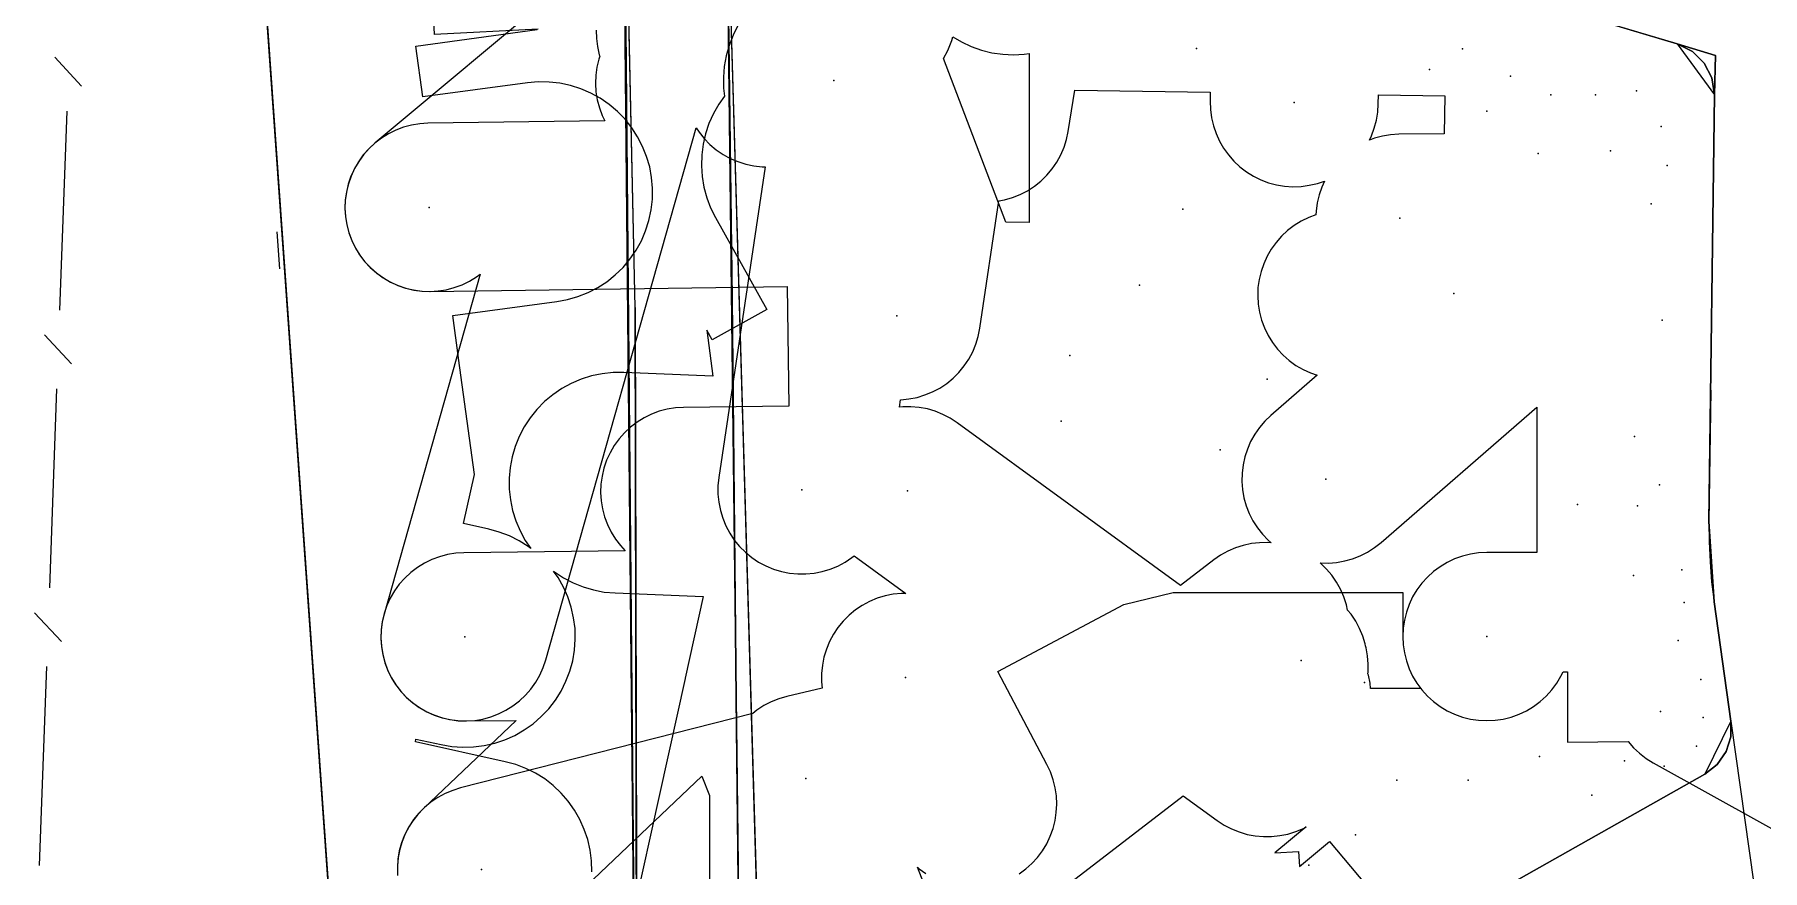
# Model space of a CAD drawing. Header units: metres. Extents: x -3903 to -3714, y 4981 to 6033.
# Drawn here: x -3806.15 to -3773.28, y 5341.77 to 5357.68 of the extents above; entities that cross this region are included whole.
import ezdxf

# ---------------------------------------------------------------- set-up
doc = ezdxf.new("R2010")
doc.units = ezdxf.units.M
for name, color, linetype in [('BUSH', 7, 'Continuous'), ('CURB', 7, 'Continuous'), ('ELECTR_CABLE', 7, 'Continuous'), ('ELECTR_CABLE_COMM', 7, 'Continuous'), ('GAS', 7, 'Continuous'), ('GRASS', 7, 'Continuous'), ('GROUND', 7, 'Continuous'), ('ROAD', 7, 'Continuous'), ('SEWER', 7, 'Continuous'), ('SIDEWALK_PATH', 7, 'Continuous'), ('TREE', 7, 'Continuous')]:
    doc.layers.add(name, color=color, linetype=linetype)

msp = doc.modelspace()

# ---------------------------------------------------------------- linework, layer by layer
at = {"layer": 'BUSH'}
for p in [(-3784.045, 5357.414), (-3778.985, 5357.409), (-3779.613, 5357.014), (-3778.07, 5356.887), (-3777.303, 5356.53), (-3776.45, 5356.528), (-3775.673, 5356.61), (-3778.523, 5356.217), (-3775.201, 5355.927), (-3777.545, 5355.412), (-3776.165, 5355.464), (-3775.086, 5355.185), (-3784.305, 5354.356), (-3775.396, 5354.458), (-3785.128, 5352.908), (-3786.455, 5351.572), (-3782.702, 5351.121), (-3786.616, 5350.322), (-3775.712, 5350.03), (-3783.596, 5349.773), (-3775.232, 5349.107), (-3776.793, 5348.735), (-3775.656, 5348.707), (-3775.732, 5347.384), (-3774.811, 5347.493), (-3774.763, 5346.868), (-3774.88, 5346.148), (-3782.054, 5345.764), (-3780.846, 5345.346), (-3774.45, 5345.402), (-3775.217, 5344.798), (-3774.405, 5344.679), (-3774.53, 5344.139), (-3777.517, 5343.937), (-3775.902, 5343.859), (-3775.144, 5343.755), (-3780.232, 5343.486), (-3778.877, 5343.486), (-3776.52, 5343.205), (-3781.02, 5342.448), (-3781.907, 5341.871)]:
    msp.add_point(p, dxfattribs=at)
at = {"layer": 'CURB'}
for points in [[(-3799.948, 5332.666), (-3795.613, 5332.973), (-3794.683, 5333.98), (-3794.975, 5364.071), (-3795.262, 5370.298), (-3796.291, 5371.252), (-3801.611, 5371.093), (-3802.579, 5370.023), (-3799.8, 5330.748), (-3794.576, 5323.803), (-3792.156, 5322.915), (-3791.8, 5322.853), (-3789.362, 5322.882), (-3789.004, 5322.953), (-3788.364, 5323.207)], [(-3792.746, 5340.411), (-3792.986, 5360.876), (-3791.813, 5361.873), (-3786.868, 5361.005), (-3785.733, 5360.737), (-3774.902, 5357.501), (-3774.189, 5356.53), (-3774.231, 5353.286)], [(-3801.481, 5353.222), (-3801.534, 5353.927)], [(-3774.261, 5350.908), (-3774.294, 5348.409), (-3774.196, 5346.881), (-3773.876, 5344.614), (-3774.374, 5343.603), (-3791.191, 5334.106), (-3792.682, 5334.965), (-3792.724, 5338.523)]]:
    msp.add_lwpolyline(points, dxfattribs=at)
at = {"layer": 'ELECTR_CABLE'}
for points in [[(-3796.566, 5357.779), (-3798.538, 5357.678), (-3798.644, 5359.75)], [(-3792.767, 5357.848), (-3792.86, 5357.664), (-3792.935, 5357.472), (-3792.991, 5357.274), (-3793.028, 5357.071), (-3793.044, 5356.866), (-3793.04, 5356.66), (-3793.022, 5356.506), (-3793.131, 5356.353), (-3793.234, 5356.174), (-3793.318, 5355.986), (-3793.384, 5355.791), (-3793.43, 5355.59), (-3793.457, 5355.386), (-3793.463, 5355.18), (-3793.449, 5354.974), (-3793.415, 5354.771), (-3793.361, 5354.572), (-3793.288, 5354.379), (-3793.196, 5354.195), (-3792.22, 5352.449), (-3793.26, 5351.868), (-3793.362, 5352.051), (-3793.243, 5351.18), (-3794.938, 5351.248), (-3795.144, 5351.246), (-3795.349, 5351.224), (-3795.551, 5351.182), (-3795.748, 5351.12), (-3795.937, 5351.04), (-3796.118, 5350.941), (-3796.288, 5350.825), (-3796.446, 5350.692), (-3796.591, 5350.545), (-3796.72, 5350.385), (-3796.833, 5350.213), (-3796.929, 5350.03), (-3797.006, 5349.839), (-3797.064, 5349.641), (-3797.102, 5349.439), (-3797.12, 5349.233), (-3797.118, 5349.027), (-3797.096, 5348.822), (-3797.054, 5348.621), (-3796.993, 5348.424), (-3796.912, 5348.234), (-3796.813, 5348.053), (-3796.707, 5347.898), (-3796.756, 5347.936), (-3796.93, 5348.046), (-3797.115, 5348.138), (-3797.307, 5348.211), (-3797.506, 5348.266), (-3797.986, 5348.373), (-3797.781, 5349.308), (-3798.083, 5351.519), (-3798.084, 5351.523), (-3798.192, 5352.33), (-3796.21, 5352.597), (-3796.008, 5352.635), (-3795.81, 5352.692), (-3795.618, 5352.768), (-3795.435, 5352.863), (-3795.262, 5352.975), (-3795.101, 5353.103), (-3794.953, 5353.247), (-3794.821, 5353.405), (-3794.704, 5353.574), (-3794.604, 5353.755), (-3794.523, 5353.944), (-3794.46, 5354.141), (-3794.417, 5354.342), (-3794.394, 5354.547), (-3794.392, 5354.753), (-3794.409, 5354.958), (-3794.446, 5355.161), (-3794.504, 5355.359), (-3794.58, 5355.55), (-3794.675, 5355.733), (-3794.787, 5355.906), (-3794.915, 5356.067), (-3795.059, 5356.215), (-3795.217, 5356.348), (-3795.386, 5356.465), (-3795.567, 5356.564), (-3795.756, 5356.646), (-3795.952, 5356.708), (-3796.154, 5356.751), (-3796.359, 5356.774), (-3796.565, 5356.777), (-3796.77, 5356.76), (-3798.76, 5356.492), (-3798.893, 5357.455), (-3796.587, 5357.774)], [(-3795.548, 5341.746), (-3795.554, 5341.952), (-3795.58, 5342.156), (-3795.626, 5342.357), (-3795.691, 5342.553), (-3795.775, 5342.741), (-3795.877, 5342.92), (-3795.996, 5343.088), (-3796.132, 5343.244), (-3796.281, 5343.385), (-3796.444, 5343.512), (-3796.619, 5343.621), (-3796.803, 5343.713), (-3796.995, 5343.787), (-3797.194, 5343.841), (-3798.904, 5344.219), (-3798.893, 5344.271), (-3798.416, 5344.166), (-3798.212, 5344.131), (-3798.007, 5344.116), (-3797.801, 5344.122), (-3797.596, 5344.148), (-3797.395, 5344.193), (-3797.2, 5344.258), (-3797.012, 5344.342), (-3796.833, 5344.444), (-3796.665, 5344.564), (-3796.509, 5344.699), (-3796.367, 5344.848), (-3796.241, 5345.011), (-3796.131, 5345.185), (-3796.039, 5345.37), (-3795.965, 5345.562), (-3795.911, 5345.761), (-3795.876, 5345.964), (-3795.861, 5346.17), (-3795.867, 5346.376), (-3795.893, 5346.58), (-3795.938, 5346.781), (-3796.003, 5346.977), (-3796.087, 5347.165), (-3796.189, 5347.344), (-3796.276, 5347.467), (-3796.257, 5347.451), (-3796.085, 5347.338), (-3795.902, 5347.243), (-3795.711, 5347.166), (-3795.514, 5347.108), (-3795.311, 5347.069), (-3795.106, 5347.051), (-3793.428, 5346.984), (-3793.771, 5345.429), (-3793.772, 5345.426), (-3794.421, 5342.497), (-3794.934, 5340.179)]]:
    msp.add_lwpolyline(points, dxfattribs=at)
msp.add_lwpolyline([(-3787.672, 5354.105), (-3788.858, 5357.223), (-3788.777, 5357.374), (-3788.699, 5357.565), (-3788.677, 5357.635), (-3788.515, 5357.538), (-3788.328, 5357.451), (-3788.134, 5357.382), (-3787.934, 5357.332), (-3787.73, 5357.302), (-3787.524, 5357.293), (-3787.319, 5357.303), (-3787.228, 5357.317), (-3787.228, 5354.101)], close=True, dxfattribs=at)
at = {"layer": 'ELECTR_CABLE_COMM'}
for points in [[(-3805.765, 5357.246), (-3805.255, 5356.697)], [(-3805.537, 5356.222), (-3805.674, 5352.436)], [(-3805.957, 5351.961), (-3805.446, 5351.412)], [(-3805.729, 5350.937), (-3805.866, 5347.15)], [(-3806.149, 5346.675), (-3805.638, 5346.126)], [(-3805.921, 5345.651), (-3806.058, 5341.865)]]:
    msp.add_lwpolyline(points, dxfattribs=at)
at = {"layer": 'GAS'}
for points in [[(-3795.464, 5357.76), (-3795.46, 5357.603), (-3795.441, 5357.448), (-3795.407, 5357.294), (-3795.397, 5357.264), (-3795.415, 5357.212), (-3795.451, 5357.06), (-3795.472, 5356.904), (-3795.478, 5356.747), (-3795.468, 5356.59), (-3795.443, 5356.435), (-3795.403, 5356.284), (-3795.348, 5356.136), (-3795.299, 5356.036), (-3798.665, 5355.989), (-3798.822, 5355.979), (-3798.977, 5355.953), (-3799.129, 5355.913), (-3799.276, 5355.858), (-3799.417, 5355.789), (-3799.55, 5355.707), (-3799.675, 5355.611), (-3799.79, 5355.504), (-3799.894, 5355.386), (-3799.985, 5355.259), (-3800.064, 5355.123), (-3800.129, 5354.98), (-3800.18, 5354.832), (-3800.216, 5354.679), (-3800.237, 5354.523), (-3800.243, 5354.366), (-3800.233, 5354.21), (-3800.207, 5354.055), (-3800.167, 5353.903), (-3800.112, 5353.756), (-3800.043, 5353.615), (-3799.961, 5353.481), (-3799.865, 5353.356), (-3799.758, 5353.242), (-3799.64, 5353.138), (-3799.513, 5353.046), (-3799.377, 5352.967), (-3799.234, 5352.902), (-3799.086, 5352.851), (-3798.933, 5352.815), (-3798.777, 5352.794), (-3798.62, 5352.789), (-3791.828, 5352.884), (-3791.8, 5350.608), (-3793.8, 5350.583), (-3793.957, 5350.573), (-3794.112, 5350.548), (-3794.264, 5350.508), (-3794.411, 5350.453), (-3794.552, 5350.384), (-3794.685, 5350.302), (-3794.81, 5350.207), (-3794.925, 5350.1), (-3795.029, 5349.982), (-3795.121, 5349.855), (-3795.2, 5349.719), (-3795.266, 5349.577), (-3795.317, 5349.428), (-3795.353, 5349.275), (-3795.374, 5349.12), (-3795.38, 5348.963), (-3795.37, 5348.806), (-3795.345, 5348.651), (-3795.305, 5348.499), (-3795.25, 5348.352), (-3795.182, 5348.211), (-3795.099, 5348.077), (-3795.004, 5347.952), (-3794.911, 5347.852), (-3797.98, 5347.816), (-3798.137, 5347.806), (-3798.292, 5347.781), (-3798.444, 5347.741), (-3798.591, 5347.687), (-3798.732, 5347.618), (-3798.866, 5347.535), (-3798.991, 5347.44), (-3799.106, 5347.333), (-3799.21, 5347.216), (-3799.302, 5347.089), (-3799.381, 5346.953), (-3799.446, 5346.81), (-3799.497, 5346.662), (-3799.534, 5346.509), (-3799.555, 5346.353), (-3799.561, 5346.197), (-3799.551, 5346.04), (-3799.526, 5345.885), (-3799.486, 5345.733), (-3799.432, 5345.586), (-3799.363, 5345.445), (-3799.28, 5345.311), (-3799.185, 5345.186), (-3799.078, 5345.071), (-3798.961, 5344.967), (-3798.834, 5344.875), (-3798.698, 5344.796), (-3798.555, 5344.73), (-3798.407, 5344.679), (-3798.254, 5344.643), (-3798.098, 5344.622), (-3797.942, 5344.616), (-3796.986, 5344.627), (-3798.75, 5342.95), (-3798.858, 5342.837), (-3798.955, 5342.713), (-3799.039, 5342.581), (-3799.11, 5342.44), (-3799.167, 5342.294), (-3799.209, 5342.143), (-3799.236, 5341.988), (-3799.247, 5341.831), (-3799.244, 5341.674)], [(-3787.417, 5341.706), (-3787.29, 5341.799), (-3787.174, 5341.904), (-3787.068, 5342.02), (-3786.974, 5342.146), (-3786.893, 5342.28), (-3786.825, 5342.422), (-3786.772, 5342.57), (-3786.733, 5342.722), (-3786.71, 5342.877), (-3786.702, 5343.034), (-3786.709, 5343.191), (-3786.731, 5343.346), (-3786.769, 5343.498), (-3786.822, 5343.646), (-3786.888, 5343.789), (-3787.826, 5345.555), (-3785.424, 5346.83), (-3784.486, 5347.063), (-3780.12, 5347.063), (-3780.12, 5346.222), (-3780.112, 5346.065), (-3780.089, 5345.91), (-3780.051, 5345.757), (-3779.998, 5345.609), (-3779.931, 5345.468), (-3779.85, 5345.333), (-3779.757, 5345.207), (-3779.651, 5345.09), (-3779.535, 5344.985), (-3779.409, 5344.891), (-3779.274, 5344.811), (-3779.132, 5344.744), (-3778.984, 5344.691), (-3778.832, 5344.653), (-3778.677, 5344.629), (-3778.52, 5344.622), (-3778.363, 5344.629), (-3778.208, 5344.653), (-3778.055, 5344.691), (-3777.907, 5344.744), (-3777.766, 5344.811), (-3777.631, 5344.891), (-3777.505, 5344.985), (-3777.388, 5345.09), (-3777.283, 5345.207), (-3777.189, 5345.333), (-3777.109, 5345.468), (-3777.069, 5345.551), (-3776.987, 5345.551), (-3776.987, 5344.213), (-3775.83, 5344.223), (-3775.729, 5344.107), (-3775.614, 5344), (-3775.49, 5343.904), (-3775.356, 5343.821), (-3771.14, 5341.477)], [(-3796.545, 5340.631), (-3793.455, 5343.568), (-3793.311, 5343.195), (-3793.311, 5339.504)], [(-3785.307, 5331.375), (-3789.353, 5341.835), (-3789.32, 5341.805), (-3789.195, 5341.711)]]:
    msp.add_lwpolyline(points, dxfattribs=at)
at = {"layer": 'GRASS'}
for points in [[(-3795.262, 5370.298), (-3795.357, 5370.679), (-3795.582, 5370.985), (-3795.904, 5371.186), (-3796.291, 5371.252), (-3797.553, 5371.214), (-3801.787, 5371.072), (-3802.122, 5370.935), (-3802.38, 5370.696), (-3802.539, 5370.383), (-3802.579, 5370.023), (-3799.935, 5332.667), (-3795.613, 5332.973), (-3795.403, 5333.015), (-3795.208, 5333.097), (-3795.033, 5333.217), (-3794.885, 5333.371), (-3794.771, 5333.551), (-3794.696, 5333.75), (-3794.663, 5333.959), (-3794.673, 5334.172), (-3794.975, 5364.071)], [(-3792.982, 5360.976), (-3792.88, 5352.658), (-3792.801, 5345.058), (-3792.682, 5334.965), (-3792.647, 5334.711), (-3792.549, 5334.479), (-3792.397, 5334.277), (-3792.196, 5334.119)]]:
    msp.add_lwpolyline(points, close=True, dxfattribs=at)
msp.add_lwpolyline([(-3792.988, 5360.977), (-3792.196, 5334.119), (-3791.953, 5334.014), (-3791.695, 5333.977), (-3791.436, 5334.008), (-3791.191, 5334.106), (-3774.374, 5343.603), (-3774.137, 5343.789), (-3773.969, 5344.032), (-3773.879, 5344.313), (-3773.876, 5344.614), (-3774.196, 5346.881), (-3774.294, 5348.409), (-3774.189, 5356.53), (-3774.238, 5356.852), (-3774.383, 5357.135), (-3774.609, 5357.358), (-3774.902, 5357.501), (-3786.297, 5360.888)], dxfattribs=at)
at = {"layer": 'GROUND'}
msp.add_lwpolyline([(-3794.975, 5364.071), (-3794.946, 5362.706), (-3794.683, 5333.98), (-3794.723, 5352.481), (-3794.681, 5333.938), (-3794.748, 5333.606), (-3794.947, 5333.294), (-3795.244, 5333.074), (-3795.613, 5332.973), (-3799.935, 5332.667), (-3799.934, 5332.653), (-3802.653, 5371.063), (-3797.553, 5371.214), (-3796.291, 5371.252), (-3795.904, 5371.186), (-3795.582, 5370.985), (-3795.357, 5370.679), (-3795.262, 5370.298)], close=True, dxfattribs=at)
for points in [[(-3792.76, 5341.582), (-3792.801, 5345.058), (-3792.88, 5352.658), (-3792.988, 5360.978)], [(-3775.497, 5357.679), (-3774.902, 5357.501), (-3774.609, 5357.358), (-3774.383, 5357.135), (-3774.238, 5356.852), (-3774.189, 5356.53), (-3774.294, 5348.409), (-3774.291, 5348.025), (-3774.274, 5347.643), (-3774.243, 5347.261), (-3774.196, 5346.881), (-3773.876, 5344.614), (-3773.879, 5344.313), (-3773.969, 5344.032), (-3774.137, 5343.789), (-3774.374, 5343.603), (-3791.191, 5334.106)]]:
    msp.add_lwpolyline(points, dxfattribs=at)
at = {"layer": 'ROAD'}
msp.add_lwpolyline([(-3802.58, 5370.02), (-3799.8, 5330.749)], dxfattribs=at)
at = {"layer": 'SEWER'}
for points in [[(-3796.127, 5358.582), (-3799.67, 5355.616), (-3799.785, 5355.509), (-3799.89, 5355.392), (-3799.982, 5355.265), (-3800.061, 5355.129), (-3800.127, 5354.986), (-3800.178, 5354.838), (-3800.215, 5354.685), (-3800.237, 5354.53), (-3800.243, 5354.373), (-3800.233, 5354.216), (-3800.209, 5354.061), (-3800.169, 5353.909), (-3800.115, 5353.762), (-3800.046, 5353.621), (-3799.964, 5353.487), (-3799.87, 5353.362), (-3799.763, 5353.246), (-3799.646, 5353.142), (-3799.519, 5353.05), (-3799.383, 5352.97), (-3799.24, 5352.905), (-3799.092, 5352.853), (-3798.939, 5352.817), (-3798.784, 5352.795), (-3798.627, 5352.789), (-3798.47, 5352.798), (-3798.315, 5352.823), (-3798.163, 5352.862), (-3798.016, 5352.917), (-3797.875, 5352.985), (-3797.741, 5353.067), (-3797.672, 5353.12), (-3799.5, 5346.651), (-3799.536, 5346.498), (-3799.556, 5346.342), (-3799.56, 5346.185), (-3799.55, 5346.029), (-3799.524, 5345.874), (-3799.483, 5345.722), (-3799.427, 5345.576), (-3799.357, 5345.435), (-3799.274, 5345.302), (-3799.178, 5345.177), (-3799.07, 5345.063), (-3798.952, 5344.96), (-3798.824, 5344.869), (-3798.688, 5344.791), (-3798.545, 5344.726), (-3798.396, 5344.676), (-3798.243, 5344.641), (-3798.087, 5344.621), (-3797.93, 5344.616), (-3797.774, 5344.627), (-3797.619, 5344.653), (-3797.467, 5344.694), (-3797.321, 5344.749), (-3797.18, 5344.819), (-3797.047, 5344.903), (-3796.922, 5344.998), (-3796.808, 5345.106), (-3796.705, 5345.224), (-3796.614, 5345.352), (-3796.536, 5345.488), (-3796.471, 5345.632), (-3796.421, 5345.78), (-3793.559, 5355.903), (-3793.507, 5355.823), (-3793.409, 5355.7), (-3793.3, 5355.588), (-3793.179, 5355.487), (-3793.05, 5355.398), (-3792.912, 5355.322), (-3792.768, 5355.26), (-3792.619, 5355.212), (-3792.465, 5355.18), (-3792.309, 5355.162), (-3792.247, 5355.162), (-3793.132, 5349.248), (-3793.148, 5349.091), (-3793.148, 5348.934), (-3793.133, 5348.778), (-3793.102, 5348.624), (-3793.057, 5348.474), (-3792.997, 5348.328), (-3792.923, 5348.19), (-3792.836, 5348.059), (-3792.737, 5347.938), (-3792.626, 5347.827), (-3792.504, 5347.727), (-3792.374, 5347.639), (-3792.236, 5347.565), (-3792.091, 5347.505), (-3791.94, 5347.459), (-3791.787, 5347.428), (-3791.63, 5347.413), (-3791.473, 5347.413), (-3791.317, 5347.428), (-3791.163, 5347.458), (-3791.013, 5347.504), (-3790.867, 5347.564), (-3790.729, 5347.637), (-3790.598, 5347.724), (-3790.553, 5347.761), (-3790.484, 5347.705), (-3789.574, 5347.042), (-3789.658, 5347.042), (-3789.814, 5347.026), (-3789.968, 5346.995), (-3790.119, 5346.95), (-3790.264, 5346.889), (-3790.402, 5346.815), (-3790.532, 5346.728), (-3790.654, 5346.628), (-3790.765, 5346.517), (-3790.864, 5346.395), (-3790.951, 5346.265), (-3791.025, 5346.126), (-3791.085, 5345.981), (-3791.13, 5345.831), (-3791.161, 5345.677), (-3791.176, 5345.52), (-3791.176, 5345.363), (-3791.163, 5345.238), (-3791.839, 5345.08), (-3791.99, 5345.037), (-3792.136, 5344.979), (-3792.275, 5344.907), (-3792.407, 5344.822), (-3792.486, 5344.759), (-3798.043, 5343.341), (-3798.193, 5343.295), (-3798.338, 5343.234), (-3798.476, 5343.159), (-3798.607, 5343.072), (-3798.728, 5342.972), (-3798.838, 5342.86), (-3798.937, 5342.738), (-3799.024, 5342.607), (-3799.097, 5342.468), (-3799.157, 5342.323), (-3799.202, 5342.173), (-3799.231, 5342.019), (-3799.246, 5341.862), (-3799.245, 5341.705)], [(-3790.735, 5338.236), (-3784.296, 5343.193), (-3783.649, 5342.721), (-3783.517, 5342.634), (-3783.378, 5342.561), (-3783.233, 5342.503), (-3783.082, 5342.458), (-3782.928, 5342.429), (-3782.771, 5342.415), (-3782.614, 5342.416), (-3782.458, 5342.433), (-3782.305, 5342.464), (-3782.155, 5342.511), (-3782.01, 5342.572), (-3781.959, 5342.6), (-3782.555, 5342.105), (-3782.104, 5342.133), (-3782.085, 5341.845), (-3781.51, 5342.324), (-3780.551, 5341.171)]]:
    msp.add_lwpolyline(points, dxfattribs=at)
for points in [[(-3783.782, 5356.58), (-3783.785, 5356.408), (-3783.779, 5356.251), (-3783.759, 5356.095), (-3783.723, 5355.942), (-3783.672, 5355.794), (-3783.607, 5355.651), (-3783.529, 5355.515), (-3783.437, 5355.387), (-3783.334, 5355.269), (-3783.219, 5355.162), (-3783.094, 5355.066), (-3782.961, 5354.984), (-3782.82, 5354.914), (-3782.673, 5354.859), (-3782.521, 5354.819), (-3782.366, 5354.793), (-3782.21, 5354.783), (-3782.053, 5354.788), (-3781.897, 5354.809), (-3781.744, 5354.845), (-3781.607, 5354.891), (-3781.66, 5354.776), (-3781.711, 5354.627), (-3781.748, 5354.474), (-3781.769, 5354.319), (-3781.772, 5354.246), (-3781.909, 5354.194), (-3782.05, 5354.126), (-3782.184, 5354.043), (-3782.309, 5353.948), (-3782.424, 5353.842), (-3782.528, 5353.724), (-3782.62, 5353.597), (-3782.699, 5353.461), (-3782.765, 5353.318), (-3782.816, 5353.17), (-3782.852, 5353.017), (-3782.874, 5352.862), (-3782.879, 5352.705), (-3782.87, 5352.548), (-3782.845, 5352.393), (-3782.805, 5352.241), (-3782.75, 5352.094), (-3782.682, 5351.953), (-3782.599, 5351.819), (-3782.504, 5351.694), (-3782.397, 5351.579), (-3782.28, 5351.475), (-3782.153, 5351.383), (-3782.017, 5351.304), (-3781.874, 5351.238), (-3781.748, 5351.195), (-3782.631, 5350.427), (-3782.744, 5350.319), (-3782.846, 5350.199), (-3782.936, 5350.071), (-3783.013, 5349.934), (-3783.076, 5349.79), (-3783.124, 5349.641), (-3783.158, 5349.487), (-3783.177, 5349.331), (-3783.18, 5349.174), (-3783.168, 5349.018), (-3783.141, 5348.863), (-3783.098, 5348.712), (-3783.041, 5348.566), (-3782.97, 5348.426), (-3782.885, 5348.293), (-3782.788, 5348.17), (-3782.68, 5348.057), (-3782.62, 5348.006), (-3782.687, 5348.011), (-3782.844, 5348.008), (-3783, 5347.99), (-3783.153, 5347.957), (-3783.303, 5347.908), (-3783.447, 5347.846), (-3783.584, 5347.769), (-3783.713, 5347.68), (-3784.348, 5347.191), (-3788.598, 5350.291), (-3788.729, 5350.377), (-3788.868, 5350.45), (-3789.014, 5350.509), (-3789.164, 5350.553), (-3789.319, 5350.582), (-3789.475, 5350.596), (-3789.632, 5350.595), (-3789.696, 5350.588), (-3789.675, 5350.728), (-3789.669, 5350.728), (-3789.513, 5350.743), (-3789.359, 5350.773), (-3789.209, 5350.819), (-3789.063, 5350.879), (-3788.925, 5350.952), (-3788.794, 5351.039), (-3788.673, 5351.139), (-3788.562, 5351.25), (-3788.462, 5351.371), (-3788.374, 5351.501), (-3788.3, 5351.64), (-3788.24, 5351.785), (-3788.194, 5351.935), (-3788.163, 5352.089), (-3787.801, 5354.513), (-3787.694, 5354.533), (-3787.543, 5354.577), (-3787.397, 5354.635), (-3787.258, 5354.707), (-3787.126, 5354.793), (-3787.004, 5354.891), (-3786.891, 5355), (-3786.79, 5355.12), (-3786.701, 5355.25), (-3786.625, 5355.387), (-3786.564, 5355.532), (-3786.516, 5355.681), (-3786.483, 5355.835), (-3786.357, 5356.62)], [(-3779.318, 5356.511), (-3779.329, 5355.791), (-3780.194, 5355.781), (-3780.35, 5355.771), (-3780.505, 5355.746), (-3780.657, 5355.706), (-3780.754, 5355.67), (-3780.716, 5355.748), (-3780.661, 5355.895), (-3780.621, 5356.046), (-3780.595, 5356.201), (-3780.585, 5356.358), (-3780.582, 5356.53)], [(-3777.571, 5347.822), (-3778.52, 5347.822), (-3778.677, 5347.814), (-3778.832, 5347.791), (-3778.984, 5347.753), (-3779.132, 5347.7), (-3779.274, 5347.633), (-3779.409, 5347.552), (-3779.535, 5347.459), (-3779.651, 5347.353), (-3779.757, 5347.237), (-3779.85, 5347.111), (-3779.931, 5346.976), (-3779.998, 5346.834), (-3780.051, 5346.686), (-3780.089, 5346.534), (-3780.112, 5346.379), (-3780.12, 5346.222), (-3780.112, 5346.065), (-3780.089, 5345.91), (-3780.051, 5345.757), (-3779.998, 5345.609), (-3779.931, 5345.468), (-3779.85, 5345.333), (-3779.778, 5345.236), (-3780.732, 5345.236), (-3780.742, 5345.333), (-3780.772, 5345.487), (-3780.781, 5345.514), (-3780.778, 5345.542), (-3780.775, 5345.699), (-3780.788, 5345.856), (-3780.816, 5346.01), (-3780.826, 5346.046), (-3780.834, 5346.082), (-3780.88, 5346.232), (-3780.941, 5346.377), (-3781.015, 5346.515), (-3781.103, 5346.645), (-3781.17, 5346.726), (-3781.192, 5346.828), (-3781.24, 5346.978), (-3781.303, 5347.122), (-3781.38, 5347.259), (-3781.469, 5347.388), (-3781.571, 5347.507), (-3781.684, 5347.616), (-3781.693, 5347.624), (-3781.692, 5347.624), (-3781.535, 5347.62), (-3781.379, 5347.633), (-3781.224, 5347.66), (-3781.073, 5347.702), (-3780.927, 5347.76), (-3780.787, 5347.831), (-3780.654, 5347.915), (-3780.531, 5348.012), (-3777.571, 5350.586)]]:
    msp.add_lwpolyline(points, close=True, dxfattribs=at)
at = {"layer": 'SIDEWALK_PATH'}
for points in [[(-3793.003, 5362.2), (-3792.88, 5352.658), (-3792.801, 5345.058), (-3792.76, 5341.582), (-3792.682, 5334.965), (-3792.648, 5334.711), (-3792.551, 5334.478), (-3792.398, 5334.277), (-3792.196, 5334.119), (-3791.984, 5322.883), (-3794.583, 5323.804), (-3794.541, 5329.518), (-3799.389, 5328.953), (-3799.55, 5329.387), (-3799.672, 5329.833), (-3799.756, 5330.287), (-3799.8, 5330.748), (-3794.676, 5331.56), (-3794.723, 5352.481), (-3794.975, 5364.071)], [(-3775.497, 5357.679), (-3774.902, 5357.501), (-3774.168, 5357.281), (-3774.189, 5356.53), (-3774.294, 5348.409), (-3774.291, 5348.025), (-3774.274, 5347.643), (-3774.243, 5347.261), (-3774.196, 5346.881), (-3773.876, 5344.614), (-3773.35, 5340.891), (-3772.11, 5332.111)], [(-3791.191, 5334.106), (-3774.374, 5343.603), (-3774.137, 5343.789), (-3773.969, 5344.032), (-3773.879, 5344.313), (-3773.876, 5344.614), (-3773.35, 5340.891)]]:
    msp.add_lwpolyline(points, dxfattribs=at)
for points in [[(-3794.683, 5333.98), (-3794.723, 5352.481), (-3794.946, 5362.706)], [(-3774.168, 5357.281), (-3774.902, 5357.501), (-3774.609, 5357.358), (-3774.383, 5357.135), (-3774.238, 5356.852), (-3774.189, 5356.53)]]:
    msp.add_lwpolyline(points, close=True, dxfattribs=at)
at = {"layer": 'TREE'}
for p in [(-3790.945, 5356.804), (-3782.184, 5356.383), (-3798.643, 5354.389), (-3780.175, 5354.181), (-3779.149, 5352.749), (-3789.746, 5352.325), (-3775.184, 5352.243), (-3791.55, 5349.011), (-3789.541, 5348.997), (-3781.58, 5349.22), (-3797.961, 5346.216), (-3778.52, 5346.222), (-3789.578, 5345.444), (-3791.474, 5343.522), (-3797.648, 5341.791)]:
    msp.add_point(p, dxfattribs=at)

doc.saveas('drawing.dxf')
